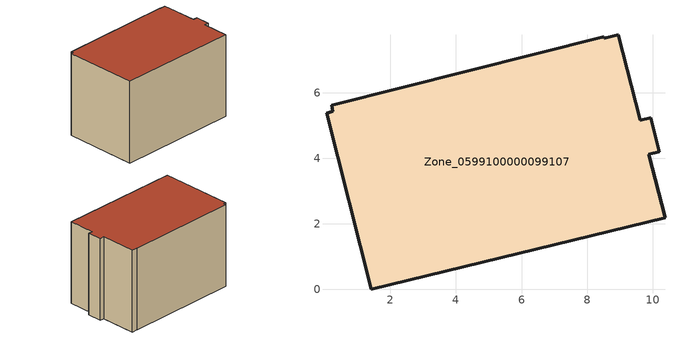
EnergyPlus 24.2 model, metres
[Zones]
Zone_0599100000099107
 floor ground (C_G): 0.2,5.62 8.51,7.71 8.53,7.66 8.95,7.78 9.62,5.16 9.95,5.24 10.21,4.2 9.89,4.12 10.38,2.18 1.41,0 0.05,5.38 0.24,5.43 z0
 wall outside (C_F): 0.05,5.38 1.41,0 10.38,2.18 9.89,4.12 10.21,4.2 9.95,5.24 9.62,5.16 8.95,7.78 8.53,7.66 8.51,7.71 0.2,5.62 0.24,5.43 0.05,5.38 z0:6.34
 roof outside (C_R): 8.53,7.66 8.51,7.71 0.2,5.62 0.24,5.43 0.05,5.38 1.41,0 10.38,2.18 9.89,4.12 10.21,4.2 9.95,5.24 9.62,5.16 8.95,7.78 z6.34
[BUILDING]
Pand.0599100000099107: North Axis=0; Terrain=City; Loads Convergence Tolerance Value=0.04; Temperature Convergence Tolerance Value=0.4; Solar Distribution=FullExterior; Maximum Number of Warmup Days=25; Minimum Number of Warmup Days=1
[Site:Location]
Rotterdam.The.Hague.AP_ZH_NLD Design_Conditions: Latitude=51.96; Longitude=4.45; Time Zone=1; Elevation=-4.5
[SITE:GROUNDTEMPERATURE:BUILDINGSURFACE]
18, 18, 18, 18, 18, 18, 18, 18, 18, 18, 18, 18
[MATERIAL] Thermal Absorptance=0.9; Solar Absorptance=0.7; Visible Absorptance=0.7
Name | Roughness | Thickness | Conductivity | Density | Specific Heat
G.TC.1965-1974 | MediumSmooth | 0.15 | 0.882353 | 540 | 1210
F.TC.1965-1974 | Rough | 0.3 | 0.697674 | 1920 | 840
R.TC.1965-1974 | MediumRough | 0.2 | 0.232558 | 1500 | 1000
[CONSTRUCTION]
C_G: G.TC.1965-1974
C_F: F.TC.1965-1974
C_R: R.TC.1965-1974
[ZONE]
Zone_0599100000099107: Type=1; Multiplier=1; Ceiling Height=Autocalculate; Volume=Autocalculate; Floor Area=autocalculate; Part of Total Floor Area=Yes
[ZONEINFILTRATION:DESIGNFLOWRATE]
Infil_Zone_0599100000099107: Zone or ZoneList or Space or SpaceList=Zone_0599100000099107; Schedule=AlwaysOn; Design Flow Rate Calculation Method=Flow/Area; Flow Rate per Floor Area=0.003; Constant Term Coefficient=1; Temperature Term Coefficient=0; Velocity Term Coefficient=0; Velocity Squared Term Coefficient=0
[HVACTEMPLATE:ZONE:IDEALLOADSAIRSYSTEM]
Zone_0599100000099107: Maximum Heating Supply Air Temperature=50; Minimum Cooling Supply Air Temperature=13; Maximum Heating Supply Air Humidity Ratio=0.0156; Minimum Cooling Supply Air Humidity Ratio=0.0077; Heating Limit=NoLimit; Cooling Limit=NoLimit; Dehumidification Control Type=ConstantSensibleHeatRatio; Cooling Sensible Heat Ratio=0.7; Dehumidification Setpoint=60; Humidification Control Type=None; Humidification Setpoint=30; Outdoor Air Method=None; Outdoor Air Flow Rate per Person=0.00944; Outdoor Air Flow Rate per Zone Floor Area=0; Outdoor Air Flow Rate per Zone=0; Demand Controlled Ventilation Type=None; Outdoor Air Economizer Type=NoEconomizer; Heat Recovery Type=None; Sensible Heat Recovery Effectiveness=0.7; Latent Heat Recovery Effectiveness=0.65
[ZONECONTROL:THERMOSTAT]
ThermostatControl_Zone_0599100000099107: Zone or ZoneList=Zone_0599100000099107; Control Type Schedule=DualSetpointControlType; Control 1=Thermostat_Zone_0599100000099107; Temperature Difference Between Cutout And Setpoint=0
[THERMOSTATSETPOINT:DUALSETPOINT]
Thermostat_Zone_0599100000099107: Heating Setpoint Temperature Schedule=HeatingSetpoint_Zone_0599100000099107; Cooling Setpoint Temperature Schedule=CoolingSetpoint_Zone_0599100000099107
[SCHEDULE:COMPACT]
HeatingSetpoint_Zone_0599100000099107: Through: 12/31, For: AllDays, Until: 24:00, 21
CoolingSetpoint_Zone_0599100000099107: Through: 12/31, For: AllDays, Until: 24:00, 24
DualSetpointControlType: Through: 12/31, For: AllDays, Until: 24:00, 4
AlwaysOn: Through: 12/31, For: AllDays, Until: 24:00, 1
